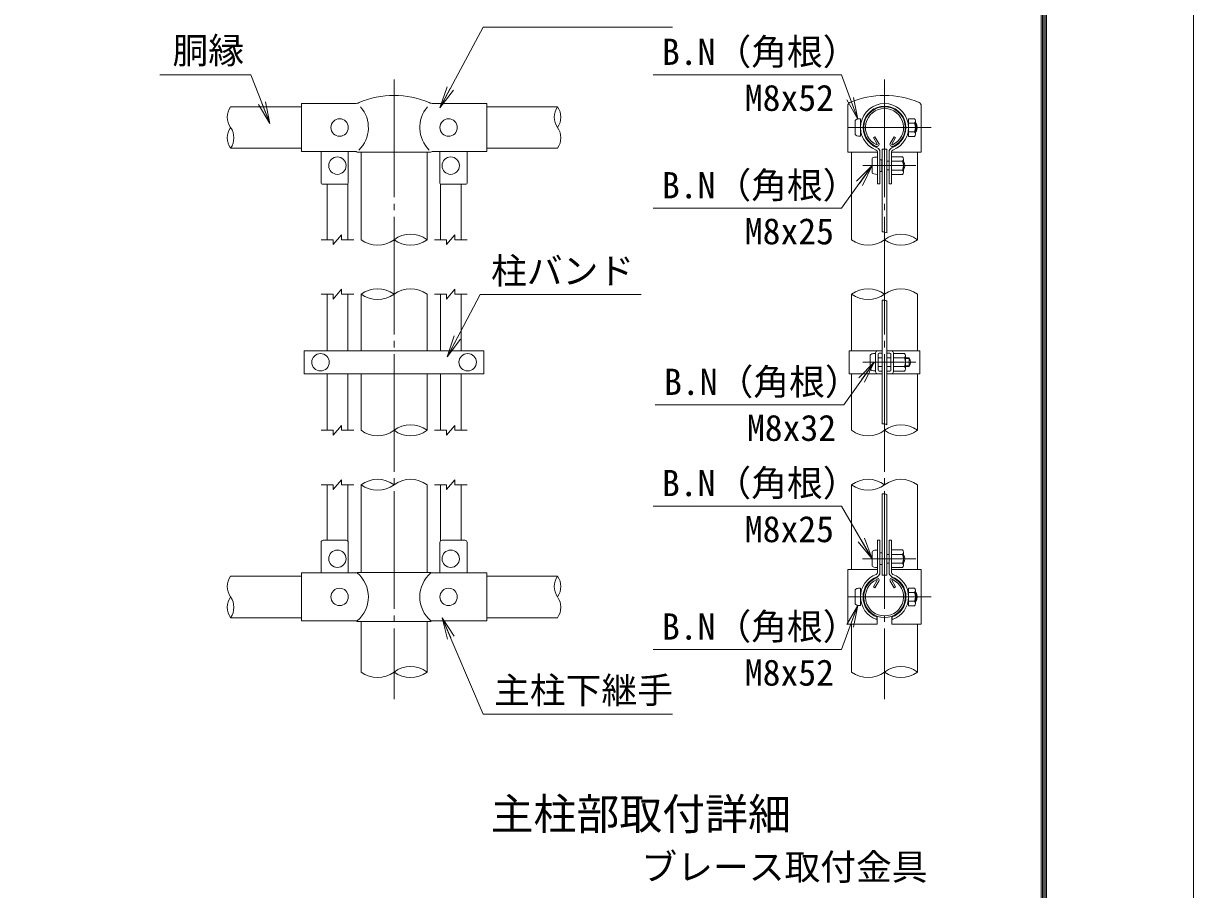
# Model space of a CAD drawing. Units: millimetres, scale not verified. Extents: x -10500 to 10500, y -7425 to 7425.
# Drawn here: x 5131 to 10500, y 153 to 4129 of the extents above; entities that cross this region are included whole.
import ezdxf
from ezdxf.enums import TextEntityAlignment as Align

# ---------------------------------------------------------------- set-up
doc = ezdxf.new("R2010")
doc.units = ezdxf.units.MM
doc.header["$LTSCALE"] = 30
doc.linetypes.add('LONG_CHAIN', pattern=[21, 18, -1, 1, -1])
for name, color, linetype, lineweight in [('0-0_D-TTL', 7, 'Continuous', 9), ('0-1_D-TTL-TXT', 7, 'Continuous', 9), ('0-2_D-STR-TXT', 7, 'Continuous', 9), ('0-4_D-STR1', 1, 'Continuous', 9), ('0-7_D-BMK', 2, 'LONG_CHAIN', 9), ('0-8_D-STR-DIM', 7, 'Continuous', 9), ('0-9_0', 7, 'Continuous', 9), ('0-A_D-STR3', 3, 'Continuous', 9)]:
    doc.layers.add(name, color=color, linetype=linetype, lineweight=lineweight)
doc.styles.add('ＭＳ ゴシック', font='')
doc.styles.get('ＭＳ ゴシック').set_extended_font_data('MS Gothic')

# ---------------------------------------------------------------- blocks, each defined once
blk = doc.blocks.new('_Open')
at = {"layer": '0-9_0'}
blk.add_line((-30, 5), (0, 0), dxfattribs=at)
blk.add_lwpolyline([(-30, -5), (0, 0), (-30, 0)], dxfattribs=at)

msp = doc.modelspace()

# ---------------------------------------------------------------- linework, layer by layer
at = {"layer": '0-0_D-TTL', "color": 2}
msp.add_lwpolyline([(-10500, 7425), (10500, 7425), (10500, -7425), (-10500, -7425)], close=True, dxfattribs=at)
at = {"layer": '0-0_D-TTL'}
for points in [[(-9825, 6875), (9825, 6875), (9825, -6875), (-9825, -6875)], [(-9818.75, 6868.75), (9818.75, 6868.75), (9818.75, -6868.75), (-9818.75, -6868.75)], [(-9812.5, 6862.5), (9812.5, 6862.5), (9812.5, -6862.5), (-9812.5, -6862.5)], [(-9806.25, 6856.25), (9806.25, 6856.25), (9806.25, -6856.25), (-9806.25, -6856.25)], [(-9800, 6850), (9800, 6850), (9800, -6850), (-9800, -6850)]]:
    msp.add_lwpolyline(points, close=True, dxfattribs=at)
at = {"layer": '0-2_D-STR-TXT'}
for points in [[(8109.27, 4111.5), (7241.13, 4111.5), (7043.49, 3743.85)], [(5756.62, 3893.18), (6174.17, 3893.18), (6262.04, 3671.67)], [(8020.24, 3893.18), (8885.41, 3893.18), (8958.17, 3692.12)], [(8020.24, 3280.63), (8885.41, 3280.63), (9024.34, 3474.84)], [(7965.98, 2884.28), (7227.06, 2884.28), (7076.78, 2600.79)], [(8029.99, 2378.1), (8895.16, 2378.1), (9034.09, 2572.31)], [(8020.24, 1913.43), (8885.41, 1913.43), (9024.5, 1673.45)], [(8020.24, 1254.7), (8885.41, 1254.7), (8958.17, 1455.75)], [(8109.27, 958.95), (7241.13, 958.95), (7053.36, 1399.38)]]:
    msp.add_lwpolyline(points, dxfattribs=at)
at = {"layer": '0-4_D-STR1'}
for p, q in [((6407, 3746.47), (6082, 3746.47)), ((7257, 3746.47), (7582, 3746.47)), ((9031.09, 3605.21), (9038.04, 3609.22)), ((9048.64, 3574.81), (9031.09, 3605.21)), ((9055.58, 3578.82), (9038.04, 3609.22)), ((9108.42, 3578.82), (9125.97, 3609.22)), ((9115.37, 3574.81), (9132.92, 3605.21)), ((9132.92, 3605.21), (9125.97, 3609.22)), ((6407, 3555.97), (6082, 3555.97)), ((7257, 3555.97), (7582, 3555.97)), ((6680.75, 3538.97), (6680.75, 3136.47)), ((6983.25, 3538.97), (6983.25, 3136.47)), ((8930.75, 3538.97), (8930.75, 3136.47)), ((9233.25, 3538.97), (9233.25, 3136.47)), ((6680.75, 2886.47), (6680.75, 2626.43)), ((6983.25, 2886.47), (6983.25, 2626.43)), ((8930.75, 2886.47), (8930.75, 2626.43)), ((9233.25, 2886.47), (9233.25, 2626.43)), ((6680.75, 2521.44), (6680.75, 2261.47)), ((6983.25, 2521.44), (6983.25, 2261.47)), ((8930.75, 2521.44), (8930.75, 2261.47)), ((9233.25, 2521.44), (9233.25, 2261.47)), ((6680.75, 2011.47), (6680.75, 1609.22)), ((6983.25, 2011.47), (6983.25, 1609.22)), ((8930.75, 2011.47), (8930.75, 1621.72)), ((9233.25, 2011.47), (9233.25, 1621.72)), ((6407, 1591.72), (6082, 1591.72)), ((7257, 1591.72), (7582, 1591.72)), ((9048.64, 1573.38), (9031.09, 1542.98)), ((9055.58, 1569.36), (9038.04, 1538.97)), ((9108.42, 1569.36), (9125.97, 1538.97)), ((9115.37, 1573.38), (9132.92, 1542.98)), ((9031.09, 1542.98), (9038.04, 1538.97)), ((9132.92, 1542.98), (9125.97, 1538.97)), ((6407, 1401.22), (6082, 1401.22)), ((7257, 1401.22), (7582, 1401.22)), ((6680.75, 1384.22), (6680.75, 1151.72)), ((6983.25, 1384.22), (6983.25, 1151.72)), ((8930.75, 1371.72), (8930.75, 1151.72)), ((9233.25, 1371.72), (9233.25, 1151.72))]:
    msp.add_line(p, q, dxfattribs=at)
for centre, radius, start, end in [((9082, 3651.47), 95.25, 294.32478, 245.67522), ((9082, 3651.47), 87.23, 294.32478, 245.67522), ((9046.9, 3573.81), 10.03, 245.67522, 30), ((9046.9, 3573.81), 2, 245.67522, 30), ((9117.11, 3573.81), 10.03, 150, 294.32478), ((9117.11, 3573.81), 2, 150, 294.32478), ((9082, 1496.72), 95.25, 114.32478, 65.67522), ((9082, 1496.72), 87.23, 114.32478, 65.67522), ((9046.9, 1574.38), 10.03, 330, 114.32478), ((9046.9, 1574.38), 2, 330, 114.32478), ((9117.11, 1574.38), 10.03, 65.67522, 210), ((9117.11, 1574.38), 2, 65.67522, 210)]:
    msp.add_arc(centre, radius, start, end, dxfattribs=at)
at = {"layer": '0-7_D-BMK'}
for p, q in [((6832, 3871.47), (6832, 1026.47)), ((9082, 3871.47), (9082, 1026.47)), ((8916.86, 3651.47), (9296.54, 3651.47)), ((8981.86, 3476.47), (9226.25, 3476.47)), ((8981.8, 2573.94), (9226.2, 2573.94)), ((8990.75, 2573.94), (9220.75, 2573.94)), ((8980.81, 1671.72), (9225.2, 1671.72)), ((8916.86, 1496.72), (9296.54, 1496.72))]:
    msp.add_line(p, q, dxfattribs=at)
at = {"layer": '0-8_D-STR-DIM'}
for p, q in [((6497, 3136.47), (6553.25, 3136.47)), ((6553.25, 3113.97), (6590.75, 3158.97)), ((6553.25, 3113.97), (6553.25, 3136.47)), ((6590.75, 3136.47), (6590.75, 3158.97)), ((6590.75, 3136.47), (6647, 3136.47)), ((7017, 3136.47), (7073.25, 3136.47)), ((7073.25, 3113.97), (7110.75, 3158.97)), ((7073.25, 3113.97), (7073.25, 3136.47)), ((7110.75, 3136.47), (7110.75, 3158.97)), ((7110.75, 3136.47), (7167, 3136.47)), ((6553.25, 2863.97), (6590.75, 2908.97)), ((6590.75, 2886.47), (6590.75, 2908.97)), ((7073.25, 2863.97), (7110.75, 2908.97)), ((7110.75, 2886.47), (7110.75, 2908.97)), ((6497, 2886.47), (6553.25, 2886.47)), ((6553.25, 2863.97), (6553.25, 2886.47)), ((6590.75, 2886.47), (6647, 2886.47)), ((7017, 2886.47), (7073.25, 2886.47)), ((7073.25, 2863.97), (7073.25, 2886.47)), ((7110.75, 2886.47), (7167, 2886.47)), ((6497, 2261.47), (6553.25, 2261.47)), ((6553.25, 2238.97), (6590.75, 2283.97)), ((6553.25, 2238.97), (6553.25, 2261.47)), ((6590.75, 2261.47), (6590.75, 2283.97)), ((6590.75, 2261.47), (6647, 2261.47)), ((7017, 2261.47), (7073.25, 2261.47)), ((7073.25, 2238.97), (7110.75, 2283.97)), ((7073.25, 2238.97), (7073.25, 2261.47)), ((7110.75, 2261.47), (7110.75, 2283.97)), ((7110.75, 2261.47), (7167, 2261.47)), ((6497, 2011.47), (6553.25, 2011.47)), ((6553.25, 1988.97), (6590.75, 2033.97)), ((6553.25, 1988.97), (6553.25, 2011.47)), ((6590.75, 2011.47), (6590.75, 2033.97)), ((6590.75, 2011.47), (6647, 2011.47)), ((7017, 2011.47), (7073.25, 2011.47)), ((7073.25, 1988.97), (7110.75, 2033.97)), ((7073.25, 1988.97), (7073.25, 2011.47)), ((7110.75, 2011.47), (7110.75, 2033.97)), ((7110.75, 2011.47), (7167, 2011.47))]:
    msp.add_line(p, q, dxfattribs=at)
for centre, radius, start, end in [((6150.11, 3698.84), 83.1, 145.03504, 214.96496), ((7650.11, 3698.84), 83.1, 145.03504, 214.96496), ((7513.9, 3698.84), 83.1, 325.03504, 34.96496), ((6150.11, 3603.59), 83.1, 145.03422, 214.96578), ((6013.9, 3603.59), 83.1, 325.03504, 34.96496), ((7513.9, 3603.59), 83.1, 325.03422, 34.96578), ((9074.95, 3133.82), 38.4, 60.95271, 95.76063), ((6756.38, 3238.35), 126.88, 233.41445, 306.58555), ((6907.63, 3034.59), 126.88, 53.41445, 126.58555), ((6907.63, 3238.35), 126.88, 233.41445, 306.58555), ((9006.38, 3238.35), 126.88, 233.41445, 306.58555), ((9157.63, 3034.59), 126.88, 53.41445, 126.58555), ((9157.63, 3238.35), 126.88, 233.41445, 306.58555), ((6756.38, 2784.59), 126.88, 53.41445, 126.58555), ((6907.63, 2784.59), 126.88, 53.41445, 126.58555), ((9006.38, 2784.59), 126.88, 53.41445, 126.58555), ((9157.63, 2784.59), 126.88, 53.41445, 126.58555), ((6756.38, 2988.35), 126.88, 233.41445, 306.58555), ((9006.38, 2988.35), 126.88, 233.41445, 306.58555), ((9074.61, 2820.84), 38.4, 60.95271, 95.76063), ((6756.38, 2363.35), 126.88, 233.41445, 306.58555), ((6907.63, 2159.59), 126.88, 53.41445, 126.58555), ((6907.63, 2363.35), 126.88, 233.41445, 306.58555), ((9006.38, 2363.35), 126.88, 233.41445, 306.58555), ((9074.61, 2253.51), 38.4, 60.95271, 95.76063), ((9157.63, 2159.59), 126.88, 53.41445, 126.58555), ((9157.63, 2363.35), 126.88, 233.41445, 306.58555), ((6756.38, 1909.59), 126.88, 53.41445, 126.58555), ((6756.38, 2113.35), 126.88, 233.41445, 306.58555), ((6907.63, 1909.59), 126.88, 53.41445, 126.58555), ((9006.38, 1909.59), 126.88, 53.41445, 126.58555), ((9006.38, 2113.35), 126.88, 233.41445, 306.58555), ((9157.63, 1909.59), 126.88, 53.41445, 126.58555), ((9074.61, 1931.69), 38.4, 60.95271, 95.76063), ((6150.11, 1544.09), 83.1, 145.03504, 214.96496), ((7650.11, 1544.09), 83.1, 145.03504, 214.96496), ((7513.9, 1544.09), 83.1, 325.03504, 34.96496), ((6150.11, 1448.84), 83.1, 145.03422, 214.96578), ((6013.9, 1448.84), 83.1, 325.03504, 34.96496), ((7513.9, 1448.84), 83.1, 325.03422, 34.96578), ((6756.38, 1253.6), 126.88, 233.41445, 306.58555), ((6907.63, 1049.84), 126.88, 53.41445, 126.58555), ((6907.63, 1253.6), 126.88, 233.41445, 306.58555), ((9006.38, 1253.6), 126.88, 233.41445, 306.58555), ((9157.63, 1049.84), 126.88, 53.41445, 126.58555), ((9157.63, 1253.6), 126.88, 233.41445, 306.58555)]:
    msp.add_arc(centre, radius, start, end, dxfattribs=at)
at = {"layer": '0-A_D-STR3'}
for p, q in [((6407, 3761.47), (6653.11, 3761.47)), ((6407, 3541.47), (6407, 3761.47)), ((7010.89, 3761.47), (7257, 3761.47)), ((7257, 3541.47), (7257, 3761.47)), ((8913.75, 3751.5), (8913.75, 3538.97)), ((9250.25, 3751.5), (9250.25, 3538.97)), ((8948, 3683.97), (8948, 3618.97)), ((8972, 3691.47), (8972, 3611.47)), ((8973.84, 3671.47), (8972, 3671.47)), ((9192, 3671.47), (9190.17, 3671.47)), ((9219.5, 3691.97), (9192, 3691.97)), ((9192, 3691.97), (9192, 3610.97)), ((9219.5, 3671.72), (9192, 3671.72)), ((9224.5, 3682.64), (9224.5, 3620.91)), ((9224.5, 3671.47), (9227, 3671.47)), ((9224.5, 3671.47), (9227, 3671.47)), ((9224.5, 3668.08), (9228.62, 3668.08)), ((9227, 3671.47), (9227, 3631.47)), ((8973.84, 3631.47), (8972, 3631.47)), ((9192, 3631.47), (9190.17, 3631.47)), ((9219.5, 3631.22), (9192, 3631.22)), ((9219.5, 3610.97), (9192, 3610.97)), ((9224.5, 3634.85), (9228.62, 3634.85)), ((9224.5, 3631.47), (9227, 3631.47)), ((9224.5, 3631.47), (9227, 3631.47)), ((9070.75, 3551.47), (9070.75, 3172.03)), ((9070.75, 3551.47), (9093.25, 3551.47)), ((9093.25, 3551.47), (9093.25, 3167.39)), ((6407, 3541.47), (6658, 3541.47)), ((6497, 3541.47), (6497, 3396.47)), ((6622, 3541.47), (6622, 3396.47)), ((6663, 3538.97), (6658, 3541.47)), ((6663, 3538.97), (7001, 3538.97)), ((7001, 3538.97), (7006, 3541.47)), ((7006, 3541.47), (7257, 3541.47)), ((7042, 3541.47), (7042, 3396.47)), ((7167, 3541.47), (7167, 3396.47)), ((8913.75, 3538.97), (9049.5, 3538.97)), ((9025.5, 3443.66), (9025.5, 3508.66)), ((9049.5, 3392.97), (9049.5, 3539.32)), ((9061, 3392.97), (9061, 3539.32)), ((9069.5, 3503.06), (9061, 3503.06)), ((9069.5, 3503.06), (9069.5, 3449.88)), ((9069.5, 3496.47), (9070.75, 3496.47)), ((9093.25, 3496.47), (9103, 3496.47)), ((9103, 3392.97), (9103, 3539.32)), ((9114.5, 3392.97), (9114.5, 3539.32)), ((9114.5, 3538.97), (9250.25, 3538.97)), ((9164.5, 3516.97), (9114.5, 3516.97)), ((9164.5, 3496.72), (9114.5, 3496.72)), ((9169.5, 3507.64), (9169.5, 3445.91)), ((9169.5, 3496.47), (9169.5, 3456.47)), ((9169.5, 3493.08), (9171.12, 3493.08)), ((9069.5, 3449.88), (9061, 3449.88)), ((9069.5, 3456.47), (9070.75, 3456.47)), ((9093.25, 3456.47), (9103, 3456.47)), ((9164.5, 3456.22), (9114.5, 3456.22)), ((9164.5, 3435.97), (9114.5, 3435.97)), ((9169.5, 3459.85), (9171.12, 3459.85)), ((6617, 3391.47), (6502, 3391.47)), ((6524.5, 3391.47), (6524.5, 3136.47)), ((6619.5, 3392.14), (6619.5, 3136.47)), ((7044.5, 3392.14), (7044.5, 3136.47)), ((7047, 3391.47), (7162, 3391.47)), ((7139.5, 3391.47), (7139.5, 3136.47)), ((9049.5, 3392.97), (9061, 3392.97)), ((9103, 3392.97), (9114.5, 3392.97)), ((6524.5, 2886.47), (6524.5, 2626.43)), ((6619.5, 2886.47), (6619.5, 2626.43)), ((7044.5, 2886.47), (7044.5, 2626.43)), ((7139.5, 2886.47), (7139.5, 2626.43)), ((9070.75, 2859.05), (9070.75, 2291.72)), ((9093.25, 2854.41), (9093.25, 2287.08)), ((7244.5, 2626.43), (6419.5, 2626.43)), ((6419.5, 2626.43), (6419.5, 2521.44)), ((7244.5, 2626.43), (7244.5, 2521.44)), ((9070.75, 2626.43), (8919.25, 2626.43)), ((8919.25, 2521.44), (8919.25, 2626.43)), ((9016.75, 2606.44), (9016.75, 2541.44)), ((9040.75, 2616.43), (9040.75, 2531.44)), ((9040.75, 2616.43), (9040.75, 2531.44)), ((9052.25, 2609.93), (9052.25, 2537.94)), ((9052.25, 2593.94), (9070.75, 2593.94)), ((9070.75, 2614.93), (9057.25, 2614.93)), ((9244.75, 2626.43), (9093.25, 2626.43)), ((9093.25, 2614.93), (9106.75, 2614.93)), ((9093.25, 2593.94), (9111.75, 2593.94)), ((9111.75, 2609.93), (9111.75, 2537.94)), ((9123.25, 2616.43), (9123.25, 2531.44)), ((9123.25, 2616.43), (9123.25, 2531.44)), ((9173.25, 2614.44), (9123.25, 2614.44)), ((9173.25, 2594.19), (9123.25, 2594.19)), ((9178.25, 2605.11), (9178.25, 2543.38)), ((9178.25, 2593.94), (9195.75, 2593.94)), ((9178.25, 2590.56), (9197.37, 2590.56)), ((9195.75, 2593.94), (9195.75, 2553.94)), ((9244.75, 2521.44), (9244.75, 2626.43)), ((9052.25, 2553.94), (9070.75, 2553.94)), ((9070.75, 2532.94), (9057.25, 2532.94)), ((9093.25, 2553.94), (9111.75, 2553.94)), ((9093.25, 2532.94), (9106.75, 2532.94)), ((9173.25, 2553.69), (9123.25, 2553.69)), ((9173.25, 2533.44), (9123.25, 2533.44)), ((9178.25, 2557.33), (9197.37, 2557.33)), ((9178.25, 2553.94), (9195.75, 2553.94)), ((7244.5, 2521.44), (6419.5, 2521.44)), ((6524.5, 2521.44), (6524.5, 2261.47)), ((6619.5, 2521.44), (6619.5, 2261.47)), ((7044.5, 2521.44), (7044.5, 2261.47)), ((7139.5, 2521.44), (7139.5, 2261.47)), ((8919.25, 2521.44), (9070.75, 2521.44)), ((9093.25, 2521.44), (9244.75, 2521.44)), ((6524.5, 2011.47), (6524.5, 1756.72)), ((6619.5, 2011.47), (6619.5, 1753.33)), ((7044.5, 2011.47), (7044.5, 1753.33)), ((7139.5, 2011.47), (7139.5, 1756.72)), ((9093.25, 1965.26), (9093.25, 1596.72)), ((6497, 1606.72), (6497, 1746.72)), ((6612, 1756.72), (6507, 1756.72)), ((6622, 1606.72), (6622, 1746.72)), ((7042, 1606.72), (7042, 1746.72)), ((7052, 1756.72), (7157, 1756.72)), ((7167, 1606.72), (7167, 1746.72)), ((9049.5, 1756.72), (9049.5, 1608.87)), ((9049.5, 1756.72), (9061, 1756.72)), ((9061, 1756.72), (9061, 1608.87)), ((9103, 1756.72), (9103, 1608.87)), ((9103, 1756.72), (9114.5, 1756.72)), ((9114.5, 1756.72), (9114.5, 1608.87)), ((9025.5, 1704.22), (9025.5, 1639.22)), ((9069.5, 1698.31), (9061, 1698.31)), ((9093.25, 1691.72), (9103, 1691.72)), ((9164.5, 1712.22), (9114.5, 1712.22)), ((9164.5, 1691.97), (9114.5, 1691.97)), ((9114.5, 1691.72), (9115.5, 1691.72)), ((9169.5, 1702.89), (9169.5, 1641.16)), ((9169.5, 1691.72), (9169.5, 1651.72)), ((9169.5, 1688.33), (9171.12, 1688.33)), ((8913.75, 1621.72), (9049.5, 1621.72)), ((8913.75, 1621.72), (8913.75, 1371.72)), ((9069.5, 1645.13), (9061, 1645.13)), ((9093.25, 1651.72), (9103, 1651.72)), ((9114.5, 1651.72), (9115.5, 1651.72)), ((9164.5, 1651.47), (9114.5, 1651.47)), ((9164.5, 1631.22), (9114.5, 1631.22)), ((9114.5, 1621.72), (9250.25, 1621.72)), ((9169.5, 1655.1), (9171.12, 1655.1)), ((9250.25, 1621.72), (9250.25, 1371.72)), ((6407, 1606.72), (6663, 1606.72)), ((6407, 1386.72), (6407, 1606.72)), ((6663, 1609.22), (6658, 1606.72)), ((6663, 1609.22), (7001, 1609.22)), ((7001, 1609.22), (7006, 1606.72)), ((7001, 1606.72), (7257, 1606.72)), ((7257, 1386.72), (7257, 1606.72)), ((8948, 1529.22), (8948, 1464.22)), ((8972, 1536.72), (8972, 1456.72)), ((8973.84, 1516.72), (8972, 1516.72)), ((8973.84, 1516.72), (8972, 1516.72)), ((9192, 1516.72), (9190.17, 1516.72)), ((9192, 1516.72), (9190.17, 1516.72)), ((9219.5, 1537.22), (9192, 1537.22)), ((9192, 1537.22), (9192, 1456.22)), ((9219.5, 1516.97), (9192, 1516.97)), ((9224.5, 1527.89), (9224.5, 1466.16)), ((9224.5, 1516.72), (9227, 1516.72)), ((9224.5, 1513.33), (9228.62, 1513.33)), ((9227, 1516.72), (9227, 1476.72)), ((8973.84, 1476.72), (8972, 1476.72)), ((8973.84, 1476.72), (8972, 1476.72)), ((9192, 1476.72), (9190.17, 1476.72)), ((9192, 1476.72), (9190.17, 1476.72)), ((9219.5, 1476.47), (9192, 1476.47)), ((9219.5, 1456.22), (9192, 1456.22)), ((9224.5, 1480.1), (9228.62, 1480.1)), ((9224.5, 1476.72), (9227, 1476.72)), ((9224.5, 1476.72), (9227, 1476.72)), ((9048.5, 1404.09), (9044.59, 1393.28)), ((9048.5, 1404.09), (9048.5, 1371.72)), ((9115.5, 1404.09), (9115.5, 1371.72)), ((9115.5, 1404.09), (9119.41, 1393.28)), ((6407, 1386.72), (6663, 1386.72)), ((6663, 1384.22), (6658, 1386.72)), ((7001, 1386.72), (7257, 1386.72)), ((8913.75, 1371.72), (9048.5, 1371.72)), ((9115.5, 1371.72), (9250.25, 1371.72))]:
    msp.add_line(p, q, dxfattribs=at)
for points in [[(9070.75, 1969.89), (9070.75, 1596.72), (9093.25, 1596.72)], [(6663, 1384.22), (7001, 1384.22), (7006, 1386.72)]]:
    msp.add_lwpolyline(points, dxfattribs=at)
for centre in [(6582, 3651.47), (7082, 3651.47), (6572, 3476.47), (7092, 3476.47), (6494.5, 2573.94), (7169.5, 2573.94), (6572, 1671.72), (7092, 1671.72), (6582, 1496.72), (7082, 1496.72)]:
    msp.add_circle(centre, 40, dxfattribs=at)
for centre, radius, start, end in [((6653.11, 3801.47), 40, 270, 296.9114), ((6832, 3384.18), 414.11, 67.15338, 112.84662), ((7010.89, 3801.47), 40, 243.0886, 270), ((8930.25, 3751.5), 16.5, 116.72671, 180), ((9082, 3387.04), 411.25, 67.22973, 112.77027), ((9082, 3651.47), 110, 290.1633, 249.8367), ((9233.75, 3751.5), 16.5, 0, 63.27329), ((6570.07, 3651.47), 144, 314.1684, 41.01552), ((7093.93, 3651.47), 144, 138.98448, 225.8316), ((9082, 3651.47), 98.5, 289.83718, 250.16282), ((9211.81, 3681.84), 12.71, 307.21089, 52.78911), ((9181, 3651.47), 43.51, 332.26063, 27.73937), ((9189.5, 3651.47), 42.5, 331.92751, 28.07249), ((9211.75, 3621.09), 12.75, 307.42505, 52.57495), ((9039.5, 3539.32), 10, 0, 62.72039), ((9039.5, 3539.32), 21.5, 0, 65.03562), ((9124.5, 3539.32), 21.5, 114.96438, 180), ((9124.5, 3539.32), 10, 117.27961, 180), ((9156.81, 3506.84), 12.71, 307.21089, 52.78911), ((9126, 3476.47), 43.51, 332.26063, 27.73937), ((9132, 3476.47), 42.5, 331.92751, 28.07249), ((9156.75, 3446.09), 12.75, 307.42505, 52.57495), ((6502, 3396.47), 5, 180, 270), ((6617, 3396.47), 5, 270, 0), ((7047, 3396.47), 5, 180, 270), ((7162, 3396.47), 5, 270, 0), ((9050.75, 2616.43), 10, 90, 180), ((9057.25, 2609.93), 5, 90, 180), ((9106.75, 2609.93), 5, 0, 90), ((9113.25, 2616.43), 10, 0, 90), ((9165.56, 2604.32), 12.71, 307.21089, 52.78911), ((9134.75, 2573.94), 43.51, 332.26063, 27.73937), ((9158.25, 2573.94), 42.5, 331.92751, 28.07249), ((9050.75, 2531.44), 10, 180, 270), ((9057.25, 2537.94), 5, 180, 270), ((9106.75, 2537.94), 5, 270, 0), ((9113.25, 2531.44), 10, 270, 0), ((9165.5, 2543.57), 12.75, 307.42505, 52.57495), ((6507, 1746.72), 10, 90, 180), ((6612, 1746.72), 10, 0, 90), ((7052, 1746.72), 10, 90, 180), ((7157, 1746.72), 10, 0, 90), ((9156.81, 1702.09), 12.71, 307.21089, 52.78911), ((9126, 1671.72), 43.51, 332.26063, 27.73937), ((9132, 1671.72), 42.5, 331.92751, 28.07249), ((9156.75, 1641.34), 12.75, 307.42505, 52.57495), ((6570.07, 1496.72), 144, 310.19176, 49.80824), ((7093.93, 1496.72), 144, 130.19176, 229.80824), ((9082, 1496.72), 110, 110.1633, 250.11694), ((9082, 1496.72), 98.5, 109.83718, 250.11694), ((9039.5, 1608.87), 10, 297.27961, 0), ((9039.5, 1608.87), 21.5, 294.96438, 0), ((9124.5, 1608.87), 21.5, 180, 245.03562), ((9124.5, 1608.87), 10, 180, 242.72039), ((9082, 1496.72), 98.5, 289.88306, 70.16282), ((9082, 1496.72), 110, 289.88306, 69.8367), ((9211.81, 1527.09), 12.71, 307.21089, 52.78911), ((9181, 1496.72), 43.51, 332.26063, 27.73937), ((9189.5, 1496.72), 42.5, 331.92751, 28.07249), ((9211.75, 1466.34), 12.75, 307.42505, 52.57495)]:
    msp.add_arc(centre, radius, start, end, dxfattribs=at)
for centre, start_param, end_param in [((8972, 3683.97), 1.5707963, 3.1415927), ((8972, 3618.97), 3.1415927, 4.712389), ((9049.5, 3508.66), 1.5707963, 3.1415927), ((9049.5, 3443.66), 3.1415927, 4.712389), ((9040.75, 2606.44), 1.5707963, 3.1415927), ((9040.75, 2541.44), 3.1415927, 4.712389), ((9049.5, 1704.22), 1.5707963, 3.1415927), ((9049.5, 1639.22), 3.1415927, 4.712389), ((8972, 1529.22), 1.5707963, 3.1415927), ((8972, 1464.22), 3.1415927, 4.712389)]:
    msp.add_ellipse(centre, major_axis=(24, 0), ratio=0.3125, start_param=start_param, end_param=end_param, dxfattribs=at)

# ---------------------------------------------------------------- block references
at = {"layer": '0-2_D-STR-TXT', "xscale": 3.333333, "yscale": 3.333333}
for p, rotation in [((7042.54, 3742.08), 241.73951), ((6262.78, 3669.81), 291.63757), ((8958.85, 3690.24), 289.89477), ((9025.5, 3476.47), 54.42149), ((7075.84, 2599.02), 242.07069), ((9035.25, 2573.94), 54.42149), ((9025.5, 1671.72), 300.09685), ((8958.85, 1457.64), 70.10523), ((7052.58, 1401.22), 113.08931)]:
    msp.add_blockref('_Open', p, dxfattribs=dict(at, rotation=rotation))

# ---------------------------------------------------------------- texts
at = {"layer": '0-1_D-TTL-TXT', "style": 'ＭＳ ゴシック'}
msp.add_text('主柱部取付詳細', height=144.3, dxfattribs=at).set_placement((7274.77, 384.56), align=Align.BOTTOM_LEFT)
at = {"layer": '0-2_D-STR-TXT', "style": 'ＭＳ ゴシック'}
for s, p in [('胴縁', (5815.47, 3908.91)), ('B.N（角根）', (8060.83, 3903.01)), ('M8x52', (8441.05, 3691.57)), ('B.N（角根）', (8060.83, 3290.46)), ('M8x25', (8441.05, 3079.02)), ('柱バンド', (7276.89, 2897.24)), ('B.N（角根）', (8070.58, 2387.93)), ('M8x32', (8450.8, 2176.48)), ('B.N（角根）', (8060.83, 1923.26)), ('M8x25', (8441.05, 1711.82)), ('B.N（角根）', (8060.83, 1264.53)), ('M8x52', (8441.05, 1053.08)), ('主柱下継手', (7290.95, 971.91)), ('ブレース取付金具', (7966.66, 160.82))]:
    msp.add_text(s, height=120.3, dxfattribs=at).set_placement(p, align=Align.BOTTOM_LEFT)

doc.saveas('drawing.dxf')
